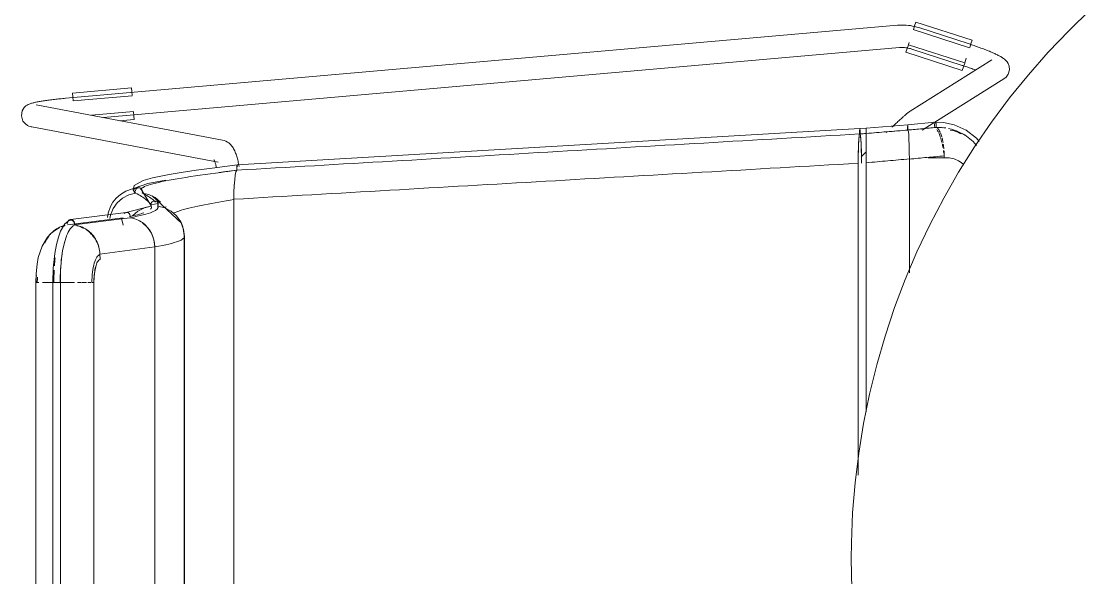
# Model space of a CAD drawing. Header units: millimetres. Extents: x 79795 to 317870, y -36033 to 97293.
# Drawn here: x 223987 to 224557, y 31049 to 31346 of the extents above; entities that cross this region are included whole.
import ezdxf

# ---------------------------------------------------------------- set-up
doc = ezdxf.new("R2010")
doc.units = ezdxf.units.MM
doc.header["$MEASUREMENT"] = 0
doc.layers.add('I-FURN', color=8, linetype='CONTINUOUS', lineweight=9)

msp = doc.modelspace()

# ---------------------------------------------------------------- linework, layer by layer
at = {"layer": 'I-FURN'}
for p, q in [((224557.28, 31352.22), (224545.79, 31341.09)), ((224454.42, 31343.88), (224011.09, 31304.93)), ((224454.46, 31343.88), (224454.42, 31343.88)), ((224455.6, 31343.96), (224454.46, 31343.88)), ((224456.74, 31343.99), (224455.6, 31343.96)), ((224457.88, 31343.97), (224456.74, 31343.99)), ((224459.02, 31343.91), (224457.88, 31343.97)), ((224460.16, 31343.8), (224459.02, 31343.91)), ((224461.29, 31343.65), (224460.16, 31343.8)), ((224462.42, 31343.45), (224461.29, 31343.65)), ((224463.53, 31343.21), (224462.42, 31343.45)), ((224462.83, 31341.67), (224463.47, 31343.64)), ((224463.47, 31343.64), (224464.1, 31345.59)), ((224464.64, 31342.92), (224463.53, 31343.21)), ((224464.1, 31345.59), (224494.11, 31335.9)), ((224465.73, 31342.59), (224464.64, 31342.92)), ((224492.55, 31333.88), (224465.73, 31342.59)), ((224462.79, 31341.55), (224492.8, 31331.86)), ((224545.79, 31341.09), (224534.74, 31329.51)), ((224031.12, 31294.64), (224455.47, 31331.92)), ((224455.47, 31331.92), (224456.13, 31331.97)), ((224456.13, 31331.97), (224456.79, 31331.99)), ((224456.79, 31331.99), (224457.45, 31331.98)), ((224457.45, 31331.98), (224458.11, 31331.94)), ((224458.11, 31331.94), (224458.77, 31331.88)), ((224458.77, 31331.88), (224459.43, 31331.8)), ((224458.88, 31329.44), (224459.51, 31331.39)), ((224459.43, 31331.8), (224460.08, 31331.68)), ((224459.51, 31331.39), (224460.15, 31333.36)), ((224460.08, 31331.68), (224460.73, 31331.54)), ((224490.19, 31323.79), (224460.19, 31333.48)), ((224460.22, 31333.58), (224460.6, 31334.74)), ((224460.73, 31331.54), (224461.37, 31331.38)), ((224461.37, 31331.38), (224462, 31331.19)), ((224462, 31331.19), (224462.02, 31331.18)), ((224462.02, 31331.18), (224488.84, 31322.47)), ((224493.01, 31333.73), (224492.55, 31333.88)), ((224493.48, 31333.95), (224492.84, 31331.98)), ((224493.75, 31333.49), (224493.01, 31333.73)), ((224494.11, 31335.9), (224493.48, 31333.95)), ((224494.48, 31333.24), (224493.75, 31333.49)), ((224495.22, 31332.99), (224494.48, 31333.24)), ((224495.94, 31332.74), (224495.22, 31332.99)), ((224496.67, 31332.49), (224495.94, 31332.74)), ((224497.38, 31332.23), (224496.67, 31332.49)), ((224498.09, 31331.98), (224497.38, 31332.23)), ((224498.79, 31331.72), (224498.09, 31331.98)), ((224499.48, 31331.47), (224498.79, 31331.72)), ((224500.15, 31331.21), (224499.48, 31331.47)), ((224500.82, 31330.96), (224500.15, 31331.21)), ((224501.47, 31330.71), (224500.82, 31330.96)), ((224458.88, 31329.44), (224488.89, 31319.75)), ((224504.7, 31325.39), (224461.12, 31298.08)), ((224490.23, 31323.89), (224491.03, 31326.37)), ((224502.11, 31330.46), (224501.47, 31330.71)), ((224502.74, 31330.2), (224502.11, 31330.46)), ((224503.35, 31329.96), (224502.74, 31330.2)), ((224503.94, 31329.71), (224503.35, 31329.96)), ((224504.52, 31329.46), (224503.94, 31329.71)), ((224505.08, 31329.22), (224504.52, 31329.46)), ((224505.63, 31328.98), (224505.08, 31329.22)), ((224506.16, 31328.74), (224505.63, 31328.98)), ((224506.67, 31328.51), (224506.16, 31328.74)), ((224507.16, 31328.28), (224506.67, 31328.51)), ((224507.63, 31328.04), (224507.16, 31328.28)), ((224508.09, 31327.81), (224507.63, 31328.04)), ((224508.53, 31327.59), (224508.09, 31327.81)), ((224508.95, 31327.36), (224508.53, 31327.59)), ((224509.36, 31327.13), (224508.95, 31327.36)), ((224509.76, 31326.89), (224509.36, 31327.13)), ((224510.16, 31326.65), (224509.76, 31326.89)), ((224510.54, 31326.39), (224510.16, 31326.65)), ((224510.93, 31326.12), (224510.54, 31326.39)), ((224511.34, 31325.8), (224510.93, 31326.12)), ((224511.76, 31325.43), (224511.34, 31325.8)), ((224512.23, 31324.97), (224511.76, 31325.43)), ((224534.74, 31329.51), (224524.18, 31317.5)), ((224489.17, 31322.36), (224488.84, 31322.47)), ((224489.52, 31321.7), (224488.89, 31319.75)), ((224489.86, 31322.13), (224489.17, 31322.36)), ((224490.16, 31323.67), (224489.52, 31321.7)), ((224490.55, 31321.9), (224489.86, 31322.13)), ((224491.24, 31321.67), (224490.55, 31321.9)), ((224491.92, 31321.43), (224491.24, 31321.67)), ((224492.59, 31321.2), (224491.92, 31321.43)), ((224493.26, 31320.96), (224492.59, 31321.2)), ((224493.91, 31320.73), (224493.26, 31320.96)), ((224494.56, 31320.49), (224493.91, 31320.73)), ((224495.19, 31320.26), (224494.56, 31320.49)), ((224495.82, 31320.02), (224495.19, 31320.26)), ((224512.75, 31324.34), (224512.23, 31324.97)), ((224513.31, 31323.43), (224512.75, 31324.34)), ((224513.83, 31322.05), (224513.31, 31323.43)), ((224513.42, 31317.85), (224514.01, 31320.07)), ((224514.01, 31320.07), (224513.83, 31322.05)), ((224474.31, 31292.19), (224511.07, 31315.22)), ((224512.2, 31316.11), (224511.07, 31315.22)), ((224512.2, 31316.11), (224513.42, 31317.85)), ((224524.18, 31317.5), (224514.1, 31305.08)), ((224014.7, 31307.74), (224046.11, 31310.5)), ((224046.11, 31310.5), (224046.29, 31308.46)), ((224046.29, 31308.46), (224046.47, 31306.39)), ((223993.21, 31302.36), (223993.62, 31302.47)), ((223993.62, 31302.47), (223994.03, 31302.58)), ((223994.03, 31302.58), (223994.46, 31302.68)), ((223994.46, 31302.68), (223994.9, 31302.78)), ((223994.9, 31302.78), (223995.36, 31302.87)), ((223995.36, 31302.87), (223995.84, 31302.97)), ((223995.84, 31302.97), (223996.33, 31303.06)), ((223996.33, 31303.06), (223996.85, 31303.16)), ((223996.85, 31303.16), (223997.38, 31303.25)), ((223997.38, 31303.25), (223997.93, 31303.34)), ((223997.93, 31303.34), (223998.5, 31303.44)), ((223998.5, 31303.44), (223999.09, 31303.53)), ((223999.09, 31303.53), (223999.69, 31303.62)), ((223999.69, 31303.62), (224000.31, 31303.71)), ((224000.31, 31303.71), (224000.94, 31303.8)), ((224000.94, 31303.8), (224001.59, 31303.89)), ((224001.59, 31303.89), (224002.25, 31303.98)), ((224002.25, 31303.98), (224002.93, 31304.06)), ((224002.93, 31304.06), (224003.62, 31304.15)), ((224003.62, 31304.15), (224004.32, 31304.23)), ((224004.32, 31304.23), (224005.03, 31304.32)), ((224005.03, 31304.32), (224005.74, 31304.4)), ((224005.74, 31304.4), (224006.47, 31304.48)), ((224006.47, 31304.48), (224007.2, 31304.55)), ((224007.2, 31304.55), (224007.94, 31304.63)), ((224007.94, 31304.63), (224008.69, 31304.7)), ((224008.69, 31304.7), (224009.43, 31304.78)), ((224009.43, 31304.78), (224010.18, 31304.85)), ((224010.18, 31304.85), (224010.94, 31304.91)), ((224010.94, 31304.91), (224011.09, 31304.93)), ((224014.88, 31305.7), (224014.7, 31307.74)), ((224015.06, 31303.64), (224014.88, 31305.7)), ((224015.07, 31303.51), (224046.48, 31306.27)), ((224514.1, 31305.08), (224504.52, 31292.26)), ((223987.42, 31295.55), (223987.9, 31298.31)), ((223987.9, 31298.31), (223988.94, 31299.96)), ((223988.94, 31299.96), (223989.85, 31300.82)), ((223989.85, 31300.82), (223990.55, 31301.29)), ((223990.55, 31301.29), (223991.11, 31301.6)), ((223991.11, 31301.6), (223991.59, 31301.81)), ((223991.59, 31301.81), (223992.02, 31301.98)), ((223992.02, 31301.98), (223992.42, 31302.12)), ((223992.42, 31302.12), (223992.82, 31302.25)), ((223992.82, 31302.25), (223993.21, 31302.36)), ((224094.54, 31282.63), (223995.24, 31301.45)), ((224047.23, 31297.82), (224024.75, 31295.85)), ((224047.24, 31297.7), (224047.42, 31295.64)), ((224459.63, 31296.97), (224459.39, 31296.77)), ((224459.86, 31297.16), (224459.63, 31296.97)), ((224460.09, 31297.34), (224459.86, 31297.16)), ((224460.31, 31297.51), (224460.09, 31297.34)), ((224460.54, 31297.69), (224460.31, 31297.51)), ((224460.79, 31297.87), (224460.54, 31297.69)), ((224461.12, 31298.08), (224460.79, 31297.87)), ((223988.25, 31292.8), (223987.42, 31295.55)), ((223988.25, 31292.8), (223989.58, 31291.22)), ((223989.58, 31291.22), (223990.66, 31290.47)), ((224039.7, 31292.9), (224047.6, 31293.59)), ((224047.42, 31295.64), (224047.6, 31293.59)), ((224453.27, 31291.24), (224452.81, 31290.81)), ((224453.73, 31291.66), (224453.27, 31291.24)), ((224454.17, 31292.07), (224453.73, 31291.66)), ((224454.61, 31292.48), (224454.17, 31292.07)), ((224455.03, 31292.87), (224454.61, 31292.48)), ((224455.45, 31293.25), (224455.03, 31292.87)), ((224455.85, 31293.62), (224455.45, 31293.25)), ((224456.24, 31293.97), (224455.85, 31293.62)), ((224456.62, 31294.32), (224456.24, 31293.97)), ((224456.98, 31294.65), (224456.62, 31294.32)), ((224457.33, 31294.96), (224456.98, 31294.65)), ((224457.67, 31295.26), (224457.33, 31294.96)), ((224457.99, 31295.55), (224457.67, 31295.26)), ((224458.3, 31295.82), (224457.99, 31295.55)), ((224458.59, 31296.08), (224458.3, 31295.82)), ((224458.87, 31296.32), (224458.59, 31296.08)), ((224459.14, 31296.55), (224458.87, 31296.32)), ((224459.39, 31296.77), (224459.14, 31296.55)), ((224459.85, 31290.84), (224474.34, 31292.26)), ((224467.49, 31287.91), (224473.37, 31291.6)), ((224478.91, 31292.05), (224473.45, 31292.13)), ((224484.56, 31290.83), (224478.91, 31292.05)), ((224504.52, 31292.26), (224495.47, 31279.07)), ((223990.66, 31290.47), (223991.46, 31290.1)), ((223991.46, 31290.1), (223992.08, 31289.88)), ((223992.08, 31289.88), (223992.59, 31289.75)), ((223992.59, 31289.75), (223993.01, 31289.66)), ((223993.01, 31289.66), (224092.3, 31270.84)), ((224102.38, 31269.44), (224434.29, 31288.73)), ((224434.19, 31285.9), (224433.98, 31285.01)), ((224434.19, 31287.35), (224434.18, 31286.86)), ((224434.18, 31286.86), (224434.18, 31286.37)), ((224434.18, 31286.37), (224434.19, 31285.9)), ((224434.2, 31287.8), (224434.19, 31287.35)), ((224434.22, 31288.19), (224434.2, 31287.8)), ((224434.24, 31288.48), (224434.22, 31288.19)), ((224434.26, 31288.67), (224434.24, 31288.48)), ((224434.29, 31288.73), (224434.26, 31288.67)), ((224437.65, 31289), (224434.29, 31288.74)), ((224434.32, 31288.66), (224434.29, 31288.73)), ((224434.35, 31288.47), (224434.32, 31288.66)), ((224434.37, 31288.18), (224434.35, 31288.47)), ((224434.39, 31287.8), (224434.37, 31288.18)), ((224434.4, 31287.35), (224434.39, 31287.8)), ((224434.39, 31285.89), (224434.4, 31286.36)), ((224434.6, 31284.99), (224434.39, 31285.89)), ((224434.4, 31286.85), (224434.4, 31287.35)), ((224434.4, 31286.36), (224434.4, 31286.85)), ((224437.65, 31288.46), (224437.64, 31288.07)), ((224437.64, 31288.07), (224437.65, 31288.45)), ((224437.64, 31287.62), (224437.64, 31288.07)), ((224437.64, 31288.07), (224437.64, 31287.62)), ((224437.64, 31287.13), (224437.64, 31287.62)), ((224437.64, 31287.62), (224437.64, 31287.13)), ((224437.64, 31286.63), (224437.64, 31287.13)), ((224437.64, 31287.13), (224437.64, 31286.63)), ((224437.64, 31286.16), (224437.64, 31286.63)), ((224437.64, 31286.63), (224437.64, 31286.16)), ((224437.65, 31289.01), (224459.85, 31290.83)), ((224437.65, 31288.94), (224437.65, 31289.01)), ((224437.65, 31289.01), (224437.65, 31288.94)), ((224437.65, 31288.94), (224437.65, 31289)), ((224437.65, 31289), (224437.65, 31288.94)), ((224437.65, 31288.75), (224437.65, 31288.94)), ((224437.65, 31288.94), (224437.65, 31288.75)), ((224437.65, 31288.75), (224437.65, 31288.94)), ((224437.65, 31288.94), (224437.65, 31288.75)), ((224437.65, 31288.45), (224437.65, 31288.75)), ((224437.65, 31288.75), (224437.66, 31288.46)), ((224437.66, 31288.46), (224437.65, 31288.75)), ((224437.65, 31288.75), (224437.65, 31288.46)), ((224437.66, 31288.46), (224437.66, 31288.07)), ((224437.66, 31288.08), (224437.66, 31288.46)), ((224437.66, 31287.63), (224437.66, 31288.08)), ((224437.66, 31288.07), (224437.66, 31287.62)), ((224437.66, 31287.14), (224437.66, 31287.63)), ((224437.66, 31287.62), (224437.66, 31287.13)), ((224437.66, 31286.64), (224437.66, 31287.14)), ((224437.66, 31287.13), (224437.66, 31286.64)), ((224437.66, 31286.64), (224437.66, 31286.17)), ((224437.66, 31286.17), (224437.66, 31286.64)), ((224437.66, 31286.17), (224437.67, 31285.28)), ((224437.67, 31285.28), (224437.66, 31286.17)), ((224448.89, 31287.1), (224448.39, 31286.62)), ((224451.86, 31289.92), (224451.38, 31289.46)), ((224452.34, 31290.36), (224451.86, 31289.92)), ((224452.81, 31290.81), (224452.34, 31290.36)), ((224459.76, 31289.91), (224459.75, 31289.46)), ((224459.75, 31289.45), (224459.76, 31289.91)), ((224459.75, 31289.46), (224459.75, 31288.97)), ((224459.75, 31288.96), (224459.75, 31289.45)), ((224459.75, 31288.97), (224459.75, 31288.47)), ((224459.75, 31288.47), (224459.75, 31288.96)), ((224459.75, 31288.47), (224459.76, 31288)), ((224459.76, 31288), (224459.75, 31288.47)), ((224459.8, 31290.58), (224459.78, 31290.29)), ((224459.78, 31290.29), (224459.8, 31290.58)), ((224459.83, 31290.77), (224459.8, 31290.58)), ((224459.8, 31290.58), (224459.83, 31290.77)), ((224459.85, 31290.84), (224459.83, 31290.77)), ((224459.83, 31290.77), (224459.85, 31290.83)), ((224459.88, 31290.77), (224459.85, 31290.84)), ((224459.85, 31290.83), (224459.88, 31290.76)), ((224459.9, 31290.58), (224459.88, 31290.77)), ((224459.92, 31290.28), (224459.9, 31290.58)), ((224459.9, 31290.57), (224459.92, 31290.28)), ((224459.94, 31289.9), (224459.92, 31290.28)), ((224459.92, 31290.28), (224459.94, 31289.89)), ((224459.95, 31289.44), (224459.94, 31289.9)), ((224459.94, 31289.89), (224459.95, 31289.44)), ((224459.94, 31287.98), (224459.95, 31288.46)), ((224459.95, 31288.45), (224459.94, 31287.98)), ((224460.14, 31287.09), (224459.94, 31287.98)), ((224459.94, 31287.98), (224460.14, 31287.1)), ((224459.95, 31288.95), (224459.95, 31289.44)), ((224459.95, 31289.44), (224459.95, 31288.95)), ((224459.95, 31288.46), (224459.95, 31288.95)), ((224459.95, 31288.95), (224459.95, 31288.45)), ((224460.32, 31285.36), (224460.14, 31287.09)), ((224460.14, 31287.09), (224460.31, 31285.38)), ((224490.87, 31287.93), (224484.56, 31290.83)), ((224490.16, 31285.36), (224486.48, 31287.27)), ((224496.4, 31283.6), (224490.87, 31287.93)), ((224094.54, 31282.63), (224095.52, 31282.38)), ((224095.52, 31282.38), (224096.42, 31282.01)), ((224096.42, 31282.01), (224097.21, 31281.58)), ((224097.21, 31281.58), (224097.9, 31281.09)), ((224097.9, 31281.09), (224098.49, 31280.58)), ((224098.49, 31280.58), (224099.01, 31280.06)), ((224099.01, 31280.06), (224099.47, 31279.53)), ((224433.63, 31280.76), (224433.5, 31277.63)), ((224433.79, 31283.26), (224433.63, 31280.76)), ((224433.98, 31285.01), (224433.79, 31283.26)), ((224434.79, 31283.24), (224434.6, 31284.99)), ((224434.96, 31280.74), (224434.79, 31283.24)), ((224435.08, 31277.62), (224434.96, 31280.74)), ((224437.62, 31283.52), (224437.6, 31281.02)), ((224437.6, 31281.01), (224437.62, 31283.51)), ((224437.63, 31285.27), (224437.62, 31283.52)), ((224437.62, 31283.51), (224437.63, 31285.26)), ((224437.67, 31285.28), (224437.69, 31283.54)), ((224437.69, 31283.53), (224437.67, 31285.28)), ((224437.69, 31283.53), (224437.7, 31281.03)), ((224437.7, 31281.03), (224437.69, 31283.53)), ((224437.7, 31281.03), (224437.71, 31277.9)), ((224437.71, 31277.9), (224437.7, 31281.03)), ((224460.47, 31282.88), (224460.32, 31285.36)), ((224460.32, 31285.36), (224460.47, 31282.92)), ((224460.58, 31279.78), (224460.47, 31282.88)), ((224460.47, 31282.88), (224460.58, 31279.85)), ((224460.65, 31276.35), (224460.58, 31279.78)), ((224460.58, 31279.78), (224460.65, 31276.34)), ((224494.74, 31281.86), (224490.16, 31285.36)), ((224496.47, 31279.79), (224494.74, 31281.86)), ((224497.8, 31281.85), (224496.4, 31283.6)), ((224099.47, 31279.53), (224099.87, 31279)), ((224099.87, 31279), (224100.23, 31278.46)), ((224100.23, 31278.46), (224100.55, 31277.92)), ((224100.55, 31277.92), (224100.84, 31277.39)), ((224100.84, 31277.39), (224101.11, 31276.84)), ((224101.11, 31276.84), (224101.36, 31276.27)), ((224101.36, 31276.27), (224101.6, 31275.7)), ((224101.6, 31275.7), (224101.82, 31275.12)), ((224101.82, 31275.12), (224102.02, 31274.53)), ((224102.02, 31274.53), (224102.22, 31273.93)), ((224433.42, 31274.06), (224433.4, 31270.28)), ((224433.5, 31277.63), (224433.42, 31274.06)), ((224437.71, 31276.34), (224435.04, 31273.77)), ((224435.16, 31274.07), (224435.08, 31277.62)), ((224435.19, 31270.39), (224435.16, 31274.07)), ((224437.59, 31274.33), (224437.59, 31277.89)), ((224437.59, 31277.89), (224437.59, 31274.33)), ((224437.71, 31277.9), (224437.71, 31274.33)), ((224437.71, 31274.33), (224437.71, 31277.9)), ((224437.71, 31274.33), (224437.71, 31270.54)), ((224437.71, 31270.54), (224437.71, 31274.33)), ((224460.68, 31272.49), (224460.66, 31276.25)), ((224460.66, 31276.25), (224460.68, 31272.61)), ((224479.23, 31274.18), (224479.23, 31273.14)), ((224495.47, 31279.07), (224486.95, 31265.53)), ((224090.07, 31272.06), (224090.09, 31272.04)), ((224090.09, 31272.04), (224090.13, 31271.97)), ((224090.13, 31271.97), (224090.18, 31271.88)), ((224090.18, 31271.88), (224090.25, 31271.73)), ((224090.25, 31271.73), (224090.34, 31271.53)), ((224090.34, 31271.53), (224090.44, 31271.3)), ((224090.44, 31271.3), (224090.54, 31271.03)), ((224102.38, 31269.44), (224090.53, 31267.89)), ((224090.54, 31271.03), (224090.64, 31270.73)), ((224090.64, 31270.73), (224090.75, 31270.39)), ((224090.75, 31270.39), (224090.86, 31270.03)), ((224090.86, 31270.03), (224090.97, 31269.63)), ((224090.97, 31269.63), (224091.07, 31269.21)), ((224091.07, 31269.21), (224091.18, 31268.77)), ((224091.18, 31268.77), (224091.28, 31268.3)), ((224091.28, 31268.3), (224091.37, 31267.8)), ((224102.18, 31268.04), (224102.2, 31268.5)), ((224102.2, 31268.49), (224102.18, 31268.04)), ((224102.24, 31268.88), (224102.2, 31268.49)), ((224102.2, 31268.5), (224102.24, 31268.88)), ((224102.22, 31273.93), (224102.4, 31273.31)), ((224102.28, 31269.18), (224102.24, 31268.88)), ((224102.24, 31268.88), (224102.28, 31269.18)), ((224102.44, 31269.38), (224102.38, 31269.44)), ((224102.38, 31269.44), (224102.44, 31269.38)), ((224102.4, 31273.31), (224102.57, 31272.68)), ((224102.49, 31269.2), (224102.53, 31268.91)), ((224102.53, 31268.9), (224102.49, 31269.19)), ((224102.53, 31268.91), (224102.56, 31268.53)), ((224102.56, 31268.52), (224102.53, 31268.9)), ((224102.57, 31272.68), (224102.74, 31272.04)), ((224102.74, 31272.04), (224102.89, 31271.38)), ((224102.89, 31271.38), (224103.03, 31270.71)), ((224103.03, 31270.71), (224103.17, 31270.03)), ((224103.17, 31270.03), (224103.29, 31269.34)), ((224103.29, 31269.34), (224103.41, 31268.63)), ((224433.4, 31270.28), (224433.4, 31104.01)), ((224433.4, 31104.01), (224433.4, 31270.28)), ((224437.71, 31270.54), (224437.71, 31137.71)), ((224437.71, 31137.71), (224437.71, 31270.54)), ((224460.68, 31211.93), (224460.68, 31272.49)), ((224460.68, 31272.49), (224460.68, 31211.93)), ((224480.48, 31273.19), (224470.72, 31273.19)), ((224066.26, 31264.32), (224057.24, 31262.51)), ((224072.58, 31265.35), (224066.26, 31264.32)), ((224080.6, 31266.53), (224072.58, 31265.35)), ((224090.53, 31267.89), (224080.6, 31266.53)), ((224101.43, 31263.93), (224101.12, 31261.43)), ((224101.12, 31261.47), (224101.43, 31263.93)), ((224101.79, 31265.67), (224101.43, 31263.93)), ((224101.43, 31263.94), (224101.79, 31265.67)), ((224102.19, 31266.58), (224101.79, 31265.67)), ((224101.79, 31265.67), (224102.19, 31266.58)), ((224102.18, 31268.04), (224102.17, 31267.54)), ((224102.17, 31267.55), (224102.18, 31268.04)), ((224102.18, 31267.05), (224102.17, 31267.55)), ((224102.17, 31267.54), (224102.18, 31267.05)), ((224102.18, 31267.05), (224102.19, 31266.58)), ((224102.19, 31266.58), (224102.18, 31267.05)), ((224486.95, 31265.53), (224478.98, 31251.66)), ((224054.81, 31259.43), (224043.09, 31255.44)), ((224047.61, 31258.34), (224047.08, 31256.15)), ((224052.25, 31261.11), (224047.61, 31258.34)), ((224049.06, 31256.94), (224048.67, 31256.64)), ((224048.67, 31256.63), (224049.06, 31256.93)), ((224049.06, 31256.93), (224049.52, 31257.13)), ((224049.51, 31257.13), (224049.06, 31256.94)), ((224050, 31257.21), (224049.51, 31257.13)), ((224049.52, 31257.13), (224050, 31257.2)), ((224050.49, 31257.15), (224050, 31257.21)), ((224050, 31257.2), (224050.49, 31257.14)), ((224050.95, 31256.96), (224050.49, 31257.15)), ((224050.49, 31257.14), (224050.94, 31256.96)), ((224050.85, 31257.01), (224056.56, 31247.62)), ((224050.94, 31256.96), (224051.35, 31256.67)), ((224051.35, 31256.68), (224050.95, 31256.96)), ((224057.24, 31262.51), (224052.25, 31261.11)), ((224064.47, 31261.34), (224054.81, 31259.43)), ((224100.88, 31258.33), (224100.72, 31254.79)), ((224100.73, 31254.86), (224100.88, 31258.33)), ((224100.88, 31258.38), (224101.11, 31261.44)), ((224101.12, 31261.43), (224100.88, 31258.33)), ((224038.02, 31251.64), (224036.24, 31249.47)), ((224040.27, 31253.63), (224038.02, 31251.64)), ((224041.35, 31251.69), (224038.52, 31249.2)), ((224043.09, 31255.44), (224040.27, 31253.63)), ((224044.67, 31253.43), (224041.35, 31251.69)), ((224048.3, 31254.33), (224044.67, 31253.43)), ((224047.08, 31256.15), (224047.37, 31255.24)), ((224048.09, 31255.3), (224048.17, 31255.79)), ((224048.16, 31255.79), (224048.09, 31255.3)), ((224048.3, 31254.33), (224048.13, 31254.8)), ((224048.13, 31254.8), (224048.3, 31254.33)), ((224048.36, 31256.25), (224048.16, 31255.79)), ((224048.17, 31255.79), (224048.36, 31256.25)), ((224048.67, 31256.64), (224048.36, 31256.25)), ((224048.36, 31256.25), (224048.67, 31256.63)), ((224051.67, 31256.3), (224051.35, 31256.68)), ((224051.35, 31256.67), (224051.66, 31256.29)), ((224051.66, 31256.29), (224051.87, 31255.84)), ((224051.87, 31255.85), (224051.67, 31256.3)), ((224051.93, 31254.85), (224051.78, 31254.38)), ((224051.78, 31254.38), (224051.93, 31254.85)), ((224051.78, 31254.38), (224055.39, 31253.59)), ((224055.4, 31253.6), (224051.78, 31254.38)), ((224051.96, 31255.35), (224051.87, 31255.85)), ((224051.87, 31255.84), (224051.96, 31255.35)), ((224051.96, 31255.35), (224051.93, 31254.85)), ((224051.93, 31254.85), (224051.96, 31255.35)), ((224055.39, 31253.59), (224058.72, 31251.95)), ((224058.72, 31251.96), (224055.4, 31253.6)), ((224057.05, 31252.9), (224072.75, 31238.29)), ((224061.56, 31249.55), (224058.72, 31251.96)), ((224058.72, 31251.94), (224061.56, 31249.55)), ((224100.66, 31251.1), (224100.72, 31254.8)), ((224100.72, 31254.79), (224100.66, 31251.03)), ((224478.98, 31251.66), (224471.56, 31237.48)), ((224034.9, 31247.2), (224033.61, 31243.6)), ((224036.24, 31249.47), (224034.9, 31247.2)), ((224036.35, 31246.12), (224034.94, 31242.61)), ((224038.52, 31249.2), (224036.35, 31246.12)), ((224043.2, 31244.05), (224054.82, 31247.01)), ((224052.95, 31246.48), (224049.56, 31244.72)), ((224056.66, 31247.37), (224052.95, 31246.48)), ((224054.82, 31247.01), (224056.68, 31247.34)), ((224060.27, 31248.88), (224056.38, 31248.05)), ((224056.55, 31248.83), (224056.46, 31248.34)), ((224056.46, 31248.34), (224056.5, 31247.84)), ((224056.47, 31248.34), (224056.55, 31248.83)), ((224056.51, 31247.84), (224056.47, 31248.34)), ((224056.5, 31247.84), (224056.66, 31247.37)), ((224056.67, 31247.37), (224056.51, 31247.84)), ((224056.55, 31248.83), (224056.75, 31249.28)), ((224056.75, 31249.28), (224056.55, 31248.83)), ((224056.75, 31249.28), (224057.07, 31249.66)), ((224057.06, 31249.66), (224056.75, 31249.28)), ((224057.47, 31249.96), (224057.06, 31249.66)), ((224057.07, 31249.66), (224057.47, 31249.95)), ((224057.93, 31250.15), (224057.47, 31249.96)), ((224057.47, 31249.95), (224057.93, 31250.14)), ((224057.93, 31250.14), (224058.42, 31250.21)), ((224058.42, 31250.21), (224057.93, 31250.15)), ((224058.42, 31250.21), (224058.91, 31250.14)), ((224058.91, 31250.15), (224058.42, 31250.21)), ((224059.37, 31249.96), (224058.91, 31250.15)), ((224058.91, 31250.14), (224059.37, 31249.95)), ((224059.77, 31249.66), (224059.37, 31249.96)), ((224059.37, 31249.95), (224059.77, 31249.66)), ((224059.77, 31249.66), (224060.09, 31249.28)), ((224060.09, 31249.28), (224059.77, 31249.66)), ((224060.09, 31249.28), (224060.29, 31248.83)), ((224060.29, 31248.83), (224060.09, 31249.28)), ((224060.14, 31249.18), (224060.19, 31246.3)), ((224060.33, 31247.84), (224060.17, 31247.37)), ((224060.17, 31247.37), (224060.33, 31247.84)), ((224063.89, 31246.48), (224060.17, 31247.37)), ((224060.29, 31248.83), (224060.37, 31248.34)), ((224060.37, 31248.34), (224060.29, 31248.83)), ((224060.37, 31248.34), (224060.33, 31247.84)), ((224060.33, 31247.84), (224060.37, 31248.34)), ((224067.28, 31244.72), (224063.89, 31246.48)), ((224063.89, 31246.47), (224067.28, 31244.72)), ((224100.66, 31251.03), (224100.66, 30867.63)), ((224100.66, 30867.63), (224100.66, 31251.03)), ((224013.01, 31239.85), (224010.62, 31237.96)), ((224011.95, 31237.36), (224041.64, 31241.21)), ((224013.51, 31240.21), (224043.28, 31244.06)), ((224045.19, 31241.23), (224015.49, 31237.39)), ((224033.61, 31243.6), (224033.31, 31241.33)), ((224034.94, 31242.61), (224034.58, 31240.87)), ((224034.58, 31240.86), (224034.95, 31242.6)), ((224040.86, 31241.09), (224041.6, 31237.34)), ((224042.6, 31243.82), (224042.22, 31243.53)), ((224043.05, 31244.01), (224042.6, 31243.82)), ((224043.52, 31244.07), (224043.05, 31244.01)), ((224043.98, 31244.01), (224043.52, 31244.07)), ((224044.42, 31243.82), (224043.98, 31244.01)), ((224044.81, 31243.52), (224044.42, 31243.82)), ((224045.11, 31243.14), (224044.81, 31243.52)), ((224045.3, 31242.69), (224045.11, 31243.14)), ((224045.38, 31242.2), (224045.3, 31242.69)), ((224045.34, 31241.7), (224045.38, 31242.2)), ((224049.56, 31244.72), (224046.68, 31242.22)), ((224067.28, 31244.72), (224070.15, 31242.21)), ((224070.16, 31242.22), (224067.28, 31244.72)), ((224070.15, 31242.21), (224072.32, 31239.08)), ((224072.33, 31239.08), (224070.16, 31242.22)), ((224005.25, 31234.49), (224003.17, 31232.82)), ((224007.51, 31235.82), (224005.25, 31234.49)), ((224008.32, 31234.13), (224007.13, 31230.96)), ((224010.62, 31237.96), (224008.32, 31234.13)), ((224017.92, 31238.14), (224015.48, 31237.82)), ((224054.69, 31236.11), (224051.95, 31238.6)), ((224056.77, 31233), (224054.69, 31236.11)), ((224072.15, 31239.39), (224073.87, 31234.93)), ((224072.32, 31239.08), (224073.68, 31235.51)), ((224073.69, 31235.51), (224072.33, 31239.08)), ((224072.75, 31238.29), (224073.45, 31236.37)), ((224073.68, 31235.51), (224074.16, 31231.72)), ((224074.16, 31231.72), (224073.69, 31235.51)), ((224073.87, 31234.93), (224074.31, 31231.18)), ((224471.56, 31237.48), (224464.73, 31223.01)), ((224001.34, 31230.84), (223998.47, 31226.13)), ((224003.17, 31232.82), (224001.34, 31230.84)), ((224007.13, 31230.96), (224006.05, 31226.92)), ((224011.46, 31231.42), (224010.37, 31227.99)), ((224058.09, 31229.45), (224056.77, 31233)), ((224058.57, 31225.68), (224058.09, 31229.45)), ((224074.16, 31231.72), (224074.16, 30886.93)), ((224074.16, 30886.93), (224074.16, 31231.72)), ((224074.32, 31192.27), (224074.32, 31231.18)), ((223998.47, 31226.13), (223996.45, 31219.98)), ((224006.05, 31226.92), (224005.18, 31222.2)), ((224009.4, 31223.55), (224008.81, 31219.54)), ((224010.37, 31227.99), (224009.4, 31223.55)), ((224029.29, 31221.82), (224058.57, 31225.68)), ((224058.57, 31225.68), (224058.57, 30892.97)), ((224058.57, 30892.97), (224058.57, 31225.68)), ((224464.73, 31223.01), (224458.47, 31208.29)), ((223996.45, 31219.98), (223995.8, 31216.48)), ((224005.18, 31222.2), (224004.38, 31214.31)), ((224008.81, 31219.54), (224008.27, 31212.98)), ((224027.04, 31215.13), (224027.71, 31217.12)), ((224027.71, 31217.12), (224028.5, 31218.47)), ((224028.5, 31218.47), (224029.36, 31219.11)), ((224029.36, 31219.11), (224029.29, 31221.82)), ((223995.8, 31216.48), (223995.28, 31211.27)), ((224004.38, 31214.31), (224004.24, 31206.75)), ((224008.27, 31212.98), (224008.2, 31206.75)), ((224026.21, 31209.79), (224026.53, 31212.64)), ((224026.53, 31212.64), (224027.04, 31215.13)), ((223995.28, 31211.27), (223995.2, 31206.75)), ((223995.37, 31206.75), (223995.2, 31206.75)), ((223995.2, 31206.75), (223995.2, 30911.9)), ((223995.22, 31206.75), (223996.69, 31206.75)), ((223998.72, 31206.75), (224001.3, 31206.75)), ((224004.48, 31206.75), (224001.45, 31206.75)), ((224001.46, 31206.75), (224004.48, 31206.75)), ((224004.3, 31206.75), (224004.24, 31206.75)), ((224004.24, 31206.75), (224004.24, 30911.9)), ((224004.24, 31206.75), (224008.09, 31206.75)), ((224004.5, 31206.75), (224004.3, 31206.75)), ((224004.81, 31206.75), (224004.5, 31206.75)), ((224005.2, 31206.75), (224004.81, 31206.75)), ((224005.65, 31206.75), (224005.2, 31206.75)), ((224006.14, 31206.75), (224005.65, 31206.75)), ((224006.64, 31206.75), (224006.14, 31206.75)), ((224007.11, 31206.75), (224006.64, 31206.75)), ((224007.53, 31206.75), (224007.11, 31206.75)), ((224007.86, 31206.75), (224007.53, 31206.75)), ((224008.09, 31206.75), (224007.86, 31206.75)), ((224011.98, 31206.75), (224008.17, 31206.75)), ((224008.17, 31206.75), (224011.98, 31206.75)), ((224008.2, 30911.9), (224008.2, 31206.75)), ((224012.17, 31206.75), (224015.73, 31206.75)), ((224017.36, 31206.75), (224019.2, 31206.75)), ((224019.72, 31206.75), (224022.19, 31206.75)), ((224022.77, 31206.75), (224024.51, 31206.75)), ((224026.04, 31206.75), (224026.04, 30911.9)), ((224026.1, 31206.75), (224026.21, 31209.79)), ((224026.1, 30911.9), (224026.1, 31206.75)), ((224458.47, 31208.29), (224452.81, 31193.32)), ((224074.32, 30887.47), (224074.32, 31192.27)), ((224452.81, 31193.32), (224447.76, 31178.14)), ((224447.76, 31178.14), (224443.31, 31162.77)), ((224443.31, 31162.77), (224439.48, 31147.24)), ((224439.48, 31147.24), (224436.28, 31131.57)), ((224436.28, 31131.57), (224433.71, 31115.77)), ((224433.71, 31115.77), (224431.76, 31099.89)), ((224431.76, 31099.89), (224430.46, 31083.95)), ((224430.46, 31083.95), (224429.8, 31067.96)), ((224429.8, 31067.96), (224429.7, 31059.33)), ((224429.7, 31059.33), (224430.02, 31043.33))]:
    msp.add_line(p, q, dxfattribs=at)
for centre, major_axis, ratio, start_param, end_param in [((224043.51, 31242.11), (0, -1.96), 0.955139, 1.359855, 3.903556), ((224043.5, 31225.55), (0, -15.78), 0.955139, 2.787556, 3.029056), ((224043.5, 31225.55), (0, -15.78), 0.955139, 2.545839, 2.787386), ((224043.5, 31225.55), (0, -15.78), 0.955139, 1.579038, 2.545717), ((223999.47, 31206.75), (0, -12.4), 0.287441, 4.492176, 4.712389), ((224010.95, 31206.75), (15.75, 0), 0.000004, 0.290246, 0.472486)]:
    msp.add_ellipse(centre, major_axis=major_axis, ratio=ratio, start_param=start_param, end_param=end_param, dxfattribs=at)
for points, knots in [([(224473.86, 31291.6), (224473.82, 31291.71), (224473.73, 31291.91), (224473.64, 31292.03), (224473.59, 31292.07)], [-0.6871844, -0.6871844, -0.6871844, -0.6871844, -0.625, -0.5625, -0.5625, -0.5625, -0.5625]), ([(224474.17, 31289.32), (224474.18, 31289.54), (224474.17, 31290.03), (224474.08, 31290.78), (224473.97, 31291.3), (224473.89, 31291.54), (224473.86, 31291.6)], [-1, -1, -1, -1, -0.90625, -0.8125, -0.71875, -0.6875, -0.6875, -0.6875, -0.6875]), ([(224474.49, 31292.21), (224474.51, 31292.19), (224474.56, 31292.15), (224474.64, 31292.04), (224474.74, 31291.85), (224474.84, 31291.53), (224474.91, 31291.13), (224474.95, 31290.77), (224474.97, 31290.4), (224474.96, 31289.95), (224474.93, 31289.6), (224474.9, 31289.42)], [0.5555556, 0.5555556, 0.5555556, 0.5555556, 0.5833333, 0.6180556, 0.6527778, 0.7222222, 0.7916667, 0.8263889, 0.8611111, 0.9305556, 1, 1, 1, 1]), ([(224433.4, 31270.28), (224433.4, 31271.55), (224433.42, 31274.1), (224433.49, 31277.71), (224433.62, 31280.87), (224433.84, 31284.23), (224434.05, 31285.62), (224434.19, 31285.9)], [-1, -1, -1, -1, -0.833333, -0.666667, -0.5, -0.333333, 0, 0, 0, 0]), ([(224434.19, 31285.9), (224434.19, 31286.12), (224434.18, 31286.61), (224434.18, 31287.25), (224434.19, 31287.71), (224434.21, 31288.12), (224434.24, 31288.57), (224434.27, 31288.73), (224434.29, 31288.74)], [-1, -1, -1, -1, -0.90625, -0.8125, -0.765625, -0.71875, -0.625, -0.501507, -0.501507, -0.501507, -0.501507]), ([(224434.29, 31288.74), (224434.31, 31288.74), (224434.34, 31288.6), (224434.37, 31288.2), (224434.39, 31287.81), (224434.4, 31287.36), (224434.4, 31286.86), (224434.4, 31286.36), (224434.4, 31286.04), (224434.39, 31285.89)], [-0.5, -0.5, -0.5, -0.5, -0.375, -0.3125, -0.25, -0.1875, -0.125, -0.0625, 0, 0, 0, 0]), ([(224434.39, 31285.89), (224434.54, 31285.6), (224434.74, 31284.21), (224434.96, 31280.86), (224435.09, 31277.7), (224435.17, 31274.14), (224435.19, 31271.63), (224435.19, 31270.39)], [-1, -1, -1, -1, -0.6666667, -0.5, -0.3333333, -0.1666667, -0.003964, -0.003964, -0.003964, -0.003964]), ([(224453.65, 31287.49), (224452, 31287.35), (224446.67, 31286.91), (224441.33, 31286.47), (224437.64, 31286.16)], [0.2766114, 0.2766114, 0.2766114, 0.2766114, 0.5, 1, 1, 1, 1]), ([(224481.47, 31288.84), (224483.59, 31288.4), (224486.67, 31287.39), (224489.44, 31285.76), (224490.3, 31285.17)], [0.1763318, 0.1763318, 0.1763318, 0.1763318, 0.3333333, 0.408557, 0.408557, 0.408557, 0.408557]), ([(224488.24, 31285.89), (224487.65, 31286.23), (224485.8, 31287.25), (224483.82, 31287.75), (224482.45, 31287.97)], [0.6175454, 0.6175454, 0.6175454, 0.6175454, 0.6666667, 0.7702374, 0.7702374, 0.7702374, 0.7702374]), ([(224479.23, 31273.14), (224481.62, 31273.35), (224485.22, 31272.72), (224488.22, 31270.79), (224489.13, 31270.03)], [0, 0, 0, 0, 0.3333333, 0.5, 0.5, 0.5, 0.5]), ([(224050.9, 31256.21), (224051.1, 31256.62), (224052.69, 31258.04), (224060.99, 31260.48), (224079.43, 31263.53), (224094.64, 31265.56), (224102.19, 31266.58)], [0.1500589, 0.1500589, 0.1500589, 0.1500589, 0.25, 0.5, 0.75, 1, 1, 1, 1]), ([(224048.3, 31254.33), (224046.74, 31255.35), (224046.97, 31256.61), (224049.88, 31257.87), (224050.5, 31258.1)], [0, 0, 0, 0, 0.25, 0.3070827, 0.3070827, 0.3070827, 0.3070827]), ([(224056.38, 31248.05), (224055.91, 31248.98), (224054.13, 31251.08), (224050.7, 31253.17), (224048.3, 31254.33)], [0.0974617, 0.0974617, 0.0974617, 0.0974617, 0.5, 1, 1, 1, 1]), ([(224058.91, 31249.5), (224058.52, 31249.96), (224056.85, 31251.58), (224054.19, 31253.21), (224051.78, 31254.38)], [0.3036932, 0.3036932, 0.3036932, 0.3036932, 0.5, 1, 1, 1, 1]), ([(224068.39, 31243.73), (224069.54, 31244.21), (224073.78, 31245.67), (224084.5, 31248.11), (224095.28, 31250.05), (224100.66, 31251.03)], [0.375, 0.375, 0.375, 0.375, 0.5, 0.75, 1, 1, 1, 1]), ([(224015.67, 31238.24), (224015.66, 31238.38), (224015.64, 31238.61), (224015.55, 31238.9), (224015.44, 31239.17), (224015.24, 31239.48), (224014.94, 31239.8), (224014.57, 31240.04), (224014.21, 31240.17), (224013.9, 31240.22), (224013.63, 31240.22), (224013.36, 31240.19), (224013.12, 31240.12), (224012.87, 31240), (224012.57, 31239.81), (224012.26, 31239.49), (224012.04, 31239.09), (224011.94, 31238.73), (224011.91, 31238.47), (224011.9, 31238.31), (224011.9, 31238.24)], [0.1111111, 0.1111111, 0.1111111, 0.1111111, 0.1666667, 0.1944444, 0.2222222, 0.2777778, 0.3333333, 0.3888889, 0.4444444, 0.4791667, 0.5138889, 0.5486111, 0.5833333, 0.6180556, 0.6527778, 0.7222222, 0.7916667, 0.8263889, 0.8611111, 0.8888889, 0.8888889, 0.8888889, 0.8888889]), ([(224011.92, 31238.15), (224011.92, 31238.31), (224011.96, 31238.6), (224012.11, 31238.99), (224012.36, 31239.4), (224012.89, 31239.86), (224013.75, 31240.11), (224014.54, 31239.88), (224015.07, 31239.48), (224015.39, 31239.1), (224015.53, 31238.79), (224015.58, 31238.64)], [-0.875, -0.875, -0.875, -0.875, -0.8125, -0.765625, -0.71875, -0.625, -0.5, -0.375, -0.3125, -0.25, -0.1875, -0.1875, -0.1875, -0.1875]), ([(224010.74, 31237.15), (224010, 31236.99), (224008.13, 31236.43), (224005.3, 31234.89), (224003.46, 31233.21), (224002.69, 31232.26)], [0.0634811, 0.0634811, 0.0634811, 0.0634811, 0.1666667, 0.3333333, 0.5, 0.5, 0.5, 0.5]), ([(224022.37, 31234.55), (224024.42, 31233.12), (224026.93, 31230.17), (224028.49, 31226.6), (224028.74, 31225.36)], [-0.6666667, -0.6666667, -0.6666667, -0.6666667, -0.3333333, -0.1666667, -0.1666667, -0.1666667, -0.1666667]), ([(224002.07, 31231.46), (224001.54, 31230.73), (224000.82, 31229.48), (224000.19, 31228.15), (223999.99, 31227.63)], [0.5455526, 0.5455526, 0.5455526, 0.5455526, 0.6666667, 0.739481, 0.739481, 0.739481, 0.739481]), ([(224008.17, 31206.75), (224008.12, 31209.1), (224008.2, 31213.75), (224008.83, 31220.6), (224009.92, 31226.71), (224010.93, 31229.92), (224011.46, 31231.41)], [0.0000052, 0.0000052, 0.0000052, 0.0000052, 0.1666667, 0.3333333, 0.5, 0.6602535, 0.6602535, 0.6602535, 0.6602535]), ([(224058.57, 31225.68), (224064.29, 31226.69), (224071.93, 31228.52), (224074.32, 31230.35), (224074.31, 31231.18)], [0, 0, 0, 0, 0.5, 0.9107153, 0.9107153, 0.9107153, 0.9107153])]:
    msp.add_open_spline(points, degree=3, knots=knots, dxfattribs=at)
for points in [[(224434.19, 31285.9), (224378.79, 31282.68), (224268.03, 31276.24), (224157.43, 31269.8), (224102.19, 31266.58)], [(224434.19, 31285.9), (224434.77, 31285.94), (224435.93, 31286.03), (224437.08, 31286.12), (224437.66, 31286.17)], [(224434.39, 31285.89), (224434.93, 31285.94), (224436.02, 31286.03), (224437.1, 31286.12), (224437.64, 31286.16)], [(224459.94, 31287.98), (224456.24, 31287.68), (224448.81, 31287.07), (224441.38, 31286.47), (224437.66, 31286.17)], [(224459.94, 31287.98), (224462.47, 31288.22), (224467.51, 31288.7), (224472.46, 31289.18), (224474.9, 31289.42)], [(224459.94, 31288.02), (224462.26, 31288.24), (224464.57, 31288.47), (224466.84, 31288.7)], [(224474.9, 31289.42), (224475.29, 31289.27), (224476.04, 31288.71), (224476.74, 31287.56), (224477.07, 31286.87)], [(224476.21, 31286.83), (224475.9, 31287.47), (224475.58, 31287.87), (224475.26, 31288.2)], [(224475.32, 31289.38), (224476.96, 31289.43), (224478.6, 31289.34), (224480.2, 31289.1)], [(224477.18, 31284.41), (224476.91, 31285.22), (224476.62, 31286.03), (224476.33, 31286.59)], [(224478.41, 31289.19), (224477.88, 31289.26), (224477.35, 31289.28), (224476.82, 31289.29)], [(224477.27, 31286.42), (224477.52, 31285.83), (224477.75, 31285.17), (224477.95, 31284.44)], [(224478.02, 31281.37), (224477.81, 31282.29), (224477.57, 31283.24), (224477.33, 31284.09)], [(224478.13, 31283.77), (224478.32, 31283.03), (224478.48, 31282.22), (224478.63, 31281.39)], [(224478.55, 31278.71), (224478.44, 31279.39), (224478.31, 31280.05), (224478.17, 31280.71)], [(224478.77, 31280.54), (224478.89, 31279.69), (224479.01, 31278.81), (224479.07, 31277.9)], [(224460.68, 31272.49), (224463.82, 31272.79), (224470.07, 31273.38), (224476.21, 31273.92), (224479.23, 31274.18)], [(224479, 31275.6), (224478.94, 31276.08), (224478.88, 31276.54), (224478.82, 31277.01)], [(224479.14, 31276.96), (224479.19, 31276.06), (224479.23, 31275.13), (224479.23, 31274.18)], [(224266.91, 31260.69), (224322.37, 31263.89), (224377.87, 31267.08), (224433.4, 31270.28)], [(224437.71, 31270.54), (224441.55, 31270.89), (224445.38, 31271.23), (224449.21, 31271.57)], [(224449.21, 31271.57), (224453.03, 31271.92), (224456.86, 31272.26), (224460.68, 31272.61)], [(224479.23, 31273.14), (224479.74, 31273.18), (224480.25, 31273.2), (224480.76, 31273.19)], [(224092.83, 31265.38), (224095.92, 31265.77), (224099.06, 31266.17), (224102.18, 31266.56)], [(224100.66, 31251.1), (224156.02, 31254.3), (224211.44, 31257.5), (224266.91, 31260.69)], [(224045.19, 31241.23), (224050.69, 31242.25), (224058.75, 31244.3), (224060.72, 31246.35), (224060.17, 31247.37)], [(224056.25, 31245.73), (224056.82, 31246.28), (224056.96, 31246.82), (224056.67, 31247.37)], [(224063.23, 31246.81), (224063.7, 31246.87), (224064.16, 31246.92), (224064.64, 31246.98)], [(224044.98, 31241.86), (224048.1, 31242.52), (224051.02, 31243.17), (224052.74, 31243.83)], [(224008.61, 31236.3), (224009.26, 31236.55), (224009.94, 31236.72), (224010.62, 31236.86)], [(224011.53, 31231.59), (224012.1, 31233.05), (224013.36, 31235.52), (224014.77, 31236.83), (224015.5, 31237.18)], [(224029.29, 31221.82), (224029.25, 31223.12), (224028.89, 31225.62), (224027.47, 31229.22), (224025.28, 31232.36), (224022.45, 31234.89), (224019.11, 31236.66), (224016.73, 31237.24), (224015.49, 31237.39)], [(224015.64, 31237.65), (224015.62, 31237.55), (224015.59, 31237.44), (224015.55, 31237.34)], [(224017, 31236.93), (224018.39, 31236.61), (224019.76, 31236.11), (224021.01, 31235.41)], [(224074.31, 31231.18), (224074.31, 31231.36), (224074.26, 31231.54), (224074.16, 31231.72)], [(224005.01, 31215.56), (224005.12, 31217.04), (224005.27, 31218.49), (224005.45, 31219.9)], [(224024.97, 31206.75), (224025, 31208.65), (224025.26, 31212.38), (224026.22, 31217.18), (224027.62, 31220.5), (224028.72, 31221.45), (224029.28, 31221.58)], [(224004.77, 31206.75), (224004.73, 31208.97), (224004.76, 31211.17), (224004.87, 31213.35)], [(224026.99, 31215.13), (224026.44, 31213.07), (224026.16, 31210.36), (224026.06, 31207.59)], [(223995.29, 31206.75), (223995.28, 31208.05), (223995.33, 31209.3), (223995.43, 31210.5)]]:
    msp.add_open_spline(points, degree=3, dxfattribs=at)

doc.saveas('drawing.dxf')
